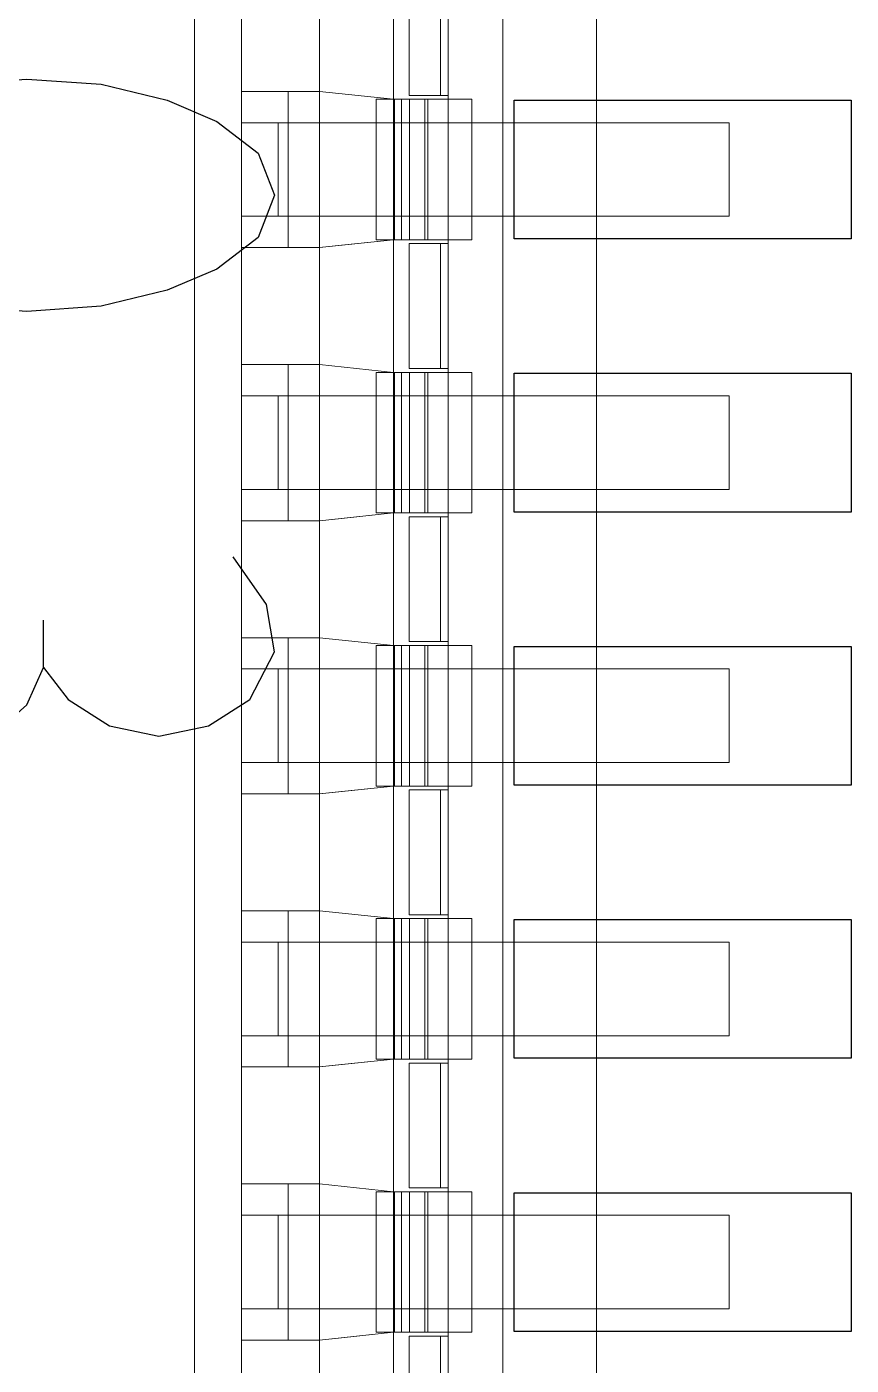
# Model space of a CAD drawing. Header units: millimetres. Extents: x 17 to 508, y 150 to 618.
# Drawn here: x 158.921 to 161.033, y 313.542 to 316.972 of the extents above; entities that cross this region are included whole.
import ezdxf

# ---------------------------------------------------------------- set-up
doc = ezdxf.new("R2010")
doc.units = ezdxf.units.MM
doc.linetypes.add('HIDDEN', pattern=[1.905, 1.27, -0.635])
doc.layers.add('c_layer1', color=7, linetype='Continuous')
doc.layers.add('SPT', color=6, linetype='Continuous', lineweight=25)

msp = doc.modelspace()

# ---------------------------------------------------------------- linework, layer by layer
at = {"color": 7, "linetype": 'Continuous', "lineweight": 18}
for p, q in [((160.1406, 324.5565), (160.1406, 310.7565)), ((160.3806, 310.7565), (160.3806, 324.5565)), ((159.3506, 310.1565), (159.3506, 319.0565)), ((159.4706, 317.1065), (159.4706, 316.8065)), ((159.6706, 317.1065), (159.6706, 316.8065)), ((159.8606, 316.7865), (159.8606, 317.1265)), ((160.0006, 317.1265), (160.0006, 316.7865)), ((159.4706, 316.8065), (159.6706, 316.8065)), ((159.4706, 316.4065), (159.4706, 316.8065)), ((159.5906, 316.8065), (159.4706, 316.8065)), ((159.4706, 316.8065), (159.4706, 316.7265)), ((159.4706, 316.8065), (159.4706, 316.7965)), ((159.6706, 316.8065), (159.5906, 316.8065)), ((159.6706, 316.8065), (159.6706, 316.4065)), ((159.6706, 316.8065), (159.8606, 316.7865)), ((159.8606, 316.7865), (159.8606, 316.4265)), ((159.8606, 316.7865), (159.9406, 316.7865)), ((160.0606, 316.7865), (159.8606, 316.7865)), ((159.8606, 316.7865), (159.901, 316.7865)), ((159.8631, 316.7865), (159.8606, 316.7865)), ((159.8806, 316.7865), (159.8631, 316.7865)), ((159.9406, 316.7865), (159.8806, 316.7865)), ((159.9406, 316.7865), (159.9479, 316.7865)), ((159.9479, 316.7865), (160.0006, 316.7865)), ((160.0006, 316.7865), (160.0606, 316.7865)), ((160.0606, 316.7865), (160.0606, 316.4265)), ((160.7206, 316.7265), (160.3806, 316.7265)), ((160.7206, 316.4865), (160.7206, 316.7265)), ((159.4706, 316.4865), (159.4706, 316.4065)), ((160.3806, 316.4865), (160.7206, 316.4865)), ((159.8606, 316.4265), (159.6706, 316.4065)), ((159.7273, 316.4125), (159.8606, 316.4265)), ((160.0606, 316.4265), (159.8606, 316.4265)), ((159.8606, 316.0865), (159.8606, 316.4265)), ((160.0006, 316.4265), (160.0006, 316.0865)), ((159.6706, 316.4065), (159.4706, 316.4065)), ((159.4706, 316.4065), (159.4706, 316.1065)), ((159.6706, 316.4065), (159.6706, 316.1065)), ((159.4706, 316.1065), (159.4706, 316.0965)), ((159.5906, 316.1065), (159.4706, 316.1065)), ((159.4706, 316.1065), (159.6706, 316.1065)), ((159.4706, 315.7065), (159.4706, 316.1065)), ((159.4706, 316.1065), (159.4706, 316.0265)), ((159.5938, 316.1065), (159.5906, 316.1065)), ((159.6706, 316.1065), (159.6387, 316.1065)), ((159.8606, 316.0865), (159.6706, 316.1065)), ((159.6706, 316.1065), (159.6706, 315.7065)), ((159.8606, 316.0865), (159.8606, 315.7265)), ((159.8606, 316.0865), (159.9406, 316.0865)), ((160.0606, 316.0865), (159.8606, 316.0865)), ((159.8606, 316.0865), (159.901, 316.0865)), ((159.8631, 316.0865), (159.8606, 316.0865)), ((159.8806, 316.0865), (159.8631, 316.0865)), ((159.9406, 316.0865), (159.8806, 316.0865)), ((159.9406, 316.0865), (159.9479, 316.0865)), ((159.9479, 316.0865), (160.0006, 316.0865)), ((160.0006, 316.0865), (160.0606, 316.0865)), ((160.0606, 316.0865), (160.0606, 315.7265)), ((160.7206, 316.0265), (160.3806, 316.0265)), ((160.7206, 315.7865), (160.7206, 316.0265)), ((159.4706, 315.7865), (159.4706, 315.7065)), ((160.3806, 315.7865), (160.7206, 315.7865)), ((159.4706, 315.7065), (159.4706, 315.4065)), ((159.6706, 315.7065), (159.4706, 315.7065)), ((159.6706, 315.7065), (159.8606, 315.7265)), ((159.6706, 315.7065), (159.6706, 315.4065)), ((159.7272, 315.7125), (159.8606, 315.7265)), ((159.8606, 315.3865), (159.8606, 315.7265)), ((160.0606, 315.7265), (159.8606, 315.7265)), ((159.8806, 315.7265), (159.8806, 315.7265)), ((160.0006, 315.7265), (160.0006, 315.7265)), ((160.0006, 315.7265), (160.0006, 315.3865)), ((159.5906, 315.4065), (159.4706, 315.4065)), ((159.4706, 315.4065), (159.6706, 315.4065)), ((159.4706, 315.0065), (159.4706, 315.4065)), ((159.4706, 315.4065), (159.4706, 315.3265)), ((159.6706, 315.4065), (159.5906, 315.4065)), ((159.8606, 315.3865), (159.6706, 315.4065)), ((159.6706, 315.4065), (159.6706, 315.0065)), ((159.8606, 315.3865), (159.8606, 315.0265)), ((159.8606, 315.3865), (159.9406, 315.3865)), ((160.0606, 315.3865), (159.8606, 315.3865)), ((159.8606, 315.3865), (159.901, 315.3865)), ((159.8631, 315.3865), (159.8606, 315.3865)), ((159.8806, 315.3865), (159.8631, 315.3865)), ((159.9406, 315.3865), (159.8806, 315.3865)), ((159.9406, 315.3865), (159.9479, 315.3865)), ((159.9479, 315.3865), (160.0006, 315.3865)), ((160.0006, 315.3865), (160.0606, 315.3865)), ((160.0606, 315.3865), (160.0606, 315.0265)), ((160.7206, 315.3265), (160.3806, 315.3265)), ((160.7206, 315.0865), (160.7206, 315.3265)), ((159.4706, 315.0865), (159.4706, 315.0065)), ((160.3806, 315.0865), (160.7206, 315.0865)), ((159.6706, 315.0065), (159.8606, 315.0265)), ((159.7274, 315.0125), (159.8606, 315.0265)), ((159.8606, 314.6865), (159.8606, 315.0265)), ((160.0606, 315.0265), (159.8606, 315.0265)), ((160.0006, 315.0265), (160.0006, 314.6865)), ((159.4706, 315.0065), (159.4706, 314.7065)), ((159.6706, 315.0065), (159.4706, 315.0065)), ((159.6706, 315.0065), (159.6706, 314.7065)), ((159.5906, 314.7065), (159.4706, 314.7065)), ((159.4706, 314.7065), (159.6706, 314.7065)), ((159.4706, 314.3065), (159.4706, 314.7065)), ((159.4706, 314.7065), (159.4706, 314.6265)), ((159.4706, 314.7065), (159.4706, 314.6965)), ((159.6706, 314.7065), (159.5906, 314.7065)), ((159.6706, 314.7065), (159.6706, 314.3065)), ((159.6706, 314.7065), (159.8606, 314.6865)), ((159.8606, 314.6865), (159.8606, 314.3265)), ((160.0606, 314.6865), (159.8606, 314.6865)), ((159.8606, 314.6865), (159.9406, 314.6865)), ((159.8606, 314.6865), (159.901, 314.6865)), ((159.8631, 314.6865), (159.8606, 314.6865)), ((159.8806, 314.6865), (159.8631, 314.6865)), ((159.9406, 314.6865), (159.8806, 314.6865)), ((159.9406, 314.6865), (159.9479, 314.6865)), ((159.9479, 314.6865), (160.0006, 314.6865)), ((160.0006, 314.6865), (160.0606, 314.6865)), ((160.0606, 314.6865), (160.0606, 314.3265)), ((160.7206, 314.6265), (160.3806, 314.6265)), ((160.7206, 314.3865), (160.7206, 314.6265)), ((159.4706, 314.3865), (159.4706, 314.3065)), ((160.3806, 314.3865), (160.7206, 314.3865)), ((159.8606, 314.3265), (159.6706, 314.3065)), ((159.7274, 314.3125), (159.8606, 314.3265)), ((160.0606, 314.3265), (159.8606, 314.3265)), ((159.8606, 313.9865), (159.8606, 314.3265)), ((160.0006, 314.3265), (160.0006, 313.9865)), ((159.6706, 314.3065), (159.4706, 314.3065)), ((159.4706, 314.3065), (159.4706, 314.0065)), ((159.6706, 314.3065), (159.6706, 314.0065)), ((159.5906, 314.0065), (159.4706, 314.0065)), ((159.4706, 314.0065), (159.6706, 314.0065)), ((159.4706, 313.6065), (159.4706, 314.0065)), ((159.4706, 314.0065), (159.4706, 313.9265)), ((159.4706, 314.0065), (159.4706, 313.9965)), ((159.6706, 314.0065), (159.5906, 314.0065)), ((159.6706, 314.0065), (159.6706, 313.6065)), ((159.6706, 314.0065), (159.8606, 313.9865)), ((159.8606, 313.9865), (159.8606, 313.6265)), ((159.8606, 313.9865), (159.9406, 313.9865)), ((160.0606, 313.9865), (159.8606, 313.9865)), ((159.8606, 313.9865), (159.901, 313.9865)), ((159.8631, 313.9865), (159.8606, 313.9865)), ((159.8806, 313.9865), (159.8631, 313.9865)), ((159.9406, 313.9865), (159.8806, 313.9865)), ((159.9406, 313.9865), (159.9479, 313.9865)), ((159.9479, 313.9865), (160.0006, 313.9865)), ((160.0006, 313.9865), (160.0606, 313.9865)), ((160.0606, 313.9865), (160.0606, 313.6265)), ((160.7206, 313.9265), (160.3806, 313.9265)), ((160.7206, 313.6865), (160.7206, 313.9265)), ((159.4706, 313.6865), (159.4706, 313.6065)), ((160.3806, 313.6865), (160.7206, 313.6865)), ((159.6706, 313.6065), (159.4706, 313.6065)), ((159.4706, 313.6065), (159.4706, 313.3065)), ((159.8606, 313.6265), (159.6706, 313.6065)), ((159.6706, 313.6065), (159.6706, 313.3065)), ((159.7273, 313.6125), (159.8606, 313.6265)), ((160.0606, 313.6265), (159.8606, 313.6265)), ((159.8606, 313.2865), (159.8606, 313.6265)), ((160.0006, 313.6265), (160.0006, 313.2865))]:
    msp.add_line(p, q, dxfattribs=at)
at = {"color": 7, "linetype": 'HIDDEN', "lineweight": 18}
for p, q in [((159.9006, 317.1165), (159.9006, 316.7965)), ((159.9806, 316.7965), (159.9806, 317.1165)), ((159.5906, 316.8065), (159.5906, 316.4065)), ((159.5906, 316.7265), (159.5906, 316.8065)), ((159.6706, 316.8065), (159.6706, 316.4065)), ((159.6706, 316.8065), (159.6706, 316.4065)), ((159.8606, 316.7865), (159.6706, 316.8065)), ((159.9006, 316.7965), (160.0006, 316.7965)), ((159.9006, 316.7965), (159.9806, 316.7965)), ((159.8156, 316.7865), (159.8606, 316.7865)), ((159.8156, 316.7865), (159.8156, 316.4265)), ((159.8606, 316.7865), (159.8606, 316.4265)), ((159.8631, 316.4265), (159.8631, 316.7865)), ((159.8806, 316.4265), (159.8806, 316.7865)), ((159.901, 316.7865), (159.9406, 316.7865)), ((159.901, 316.4265), (159.901, 316.7865)), ((159.9406, 316.7865), (159.9406, 316.4265)), ((159.9479, 316.7865), (159.9479, 316.4265)), ((160.0006, 316.4265), (160.0006, 316.7865)), ((160.0006, 316.7865), (160.0006, 316.4265)), ((160.0606, 316.4265), (160.0606, 316.7865)), ((159.5906, 316.7265), (159.4706, 316.7265)), ((159.5653, 316.7265), (159.5653, 316.4865)), ((159.6706, 316.7265), (159.5906, 316.7265)), ((160.3806, 316.7265), (159.6706, 316.7265)), ((159.6706, 316.7265), (159.6706, 316.4865)), ((160.7206, 316.4865), (160.7206, 316.7265)), ((159.4706, 316.4865), (159.5906, 316.4865)), ((159.5906, 316.4065), (159.5906, 316.4865)), ((159.5906, 316.4865), (159.6706, 316.4865)), ((159.6706, 316.4865), (160.3806, 316.4865)), ((160.7206, 316.4865), (160.3806, 316.4865)), ((159.8156, 316.4265), (159.8631, 316.4265)), ((159.901, 316.4265), (159.8156, 316.4265)), ((159.8606, 316.4265), (159.8156, 316.4265)), ((159.9406, 316.4265), (159.8606, 316.4265)), ((159.8631, 316.4265), (159.8806, 316.4265)), ((159.8806, 316.4265), (159.9406, 316.4265)), ((159.9006, 316.4165), (160.0006, 316.4165)), ((159.9006, 316.4165), (159.9006, 316.0965)), ((159.9479, 316.4265), (159.901, 316.4265)), ((160.0006, 316.4265), (159.9479, 316.4265)), ((159.9806, 316.0965), (159.9806, 316.4165)), ((160.0606, 316.4265), (160.0006, 316.4265)), ((159.4706, 316.4065), (159.5906, 316.4065)), ((159.5906, 316.4065), (159.6706, 316.4065)), ((159.6706, 316.4065), (159.7273, 316.4125)), ((159.5906, 316.1065), (159.5906, 315.7065)), ((159.5906, 316.0265), (159.5906, 316.1065)), ((159.6706, 316.1065), (159.6706, 315.7065)), ((159.8606, 316.0865), (159.6706, 316.1065)), ((159.6706, 316.1065), (159.6706, 315.7065)), ((159.8606, 316.0865), (159.8156, 316.0865)), ((159.8156, 316.0865), (159.8156, 315.7265)), ((159.8606, 315.7265), (159.8606, 316.0865)), ((159.8631, 316.0865), (159.8631, 315.7265)), ((159.8806, 316.0865), (159.8806, 315.7265)), ((159.8806, 315.7265), (159.8806, 316.0865)), ((160.0006, 316.0965), (159.9006, 316.0965)), ((159.901, 316.0865), (159.901, 315.7265)), ((159.901, 316.0865), (159.9406, 316.0865)), ((159.9406, 316.0865), (159.9406, 315.7265)), ((159.9406, 316.0865), (159.9406, 315.7265)), ((159.9479, 316.0865), (159.9479, 315.7265)), ((160.0006, 316.0865), (160.0006, 315.7265)), ((160.0006, 315.7265), (160.0006, 316.0865)), ((160.0606, 315.7265), (160.0606, 316.0865)), ((159.5906, 316.0265), (159.4706, 316.0265)), ((159.5653, 316.0265), (159.5653, 315.7865)), ((159.6706, 316.0265), (159.5906, 316.0265)), ((159.6706, 316.0265), (159.6706, 315.7865)), ((160.3806, 316.0265), (159.6706, 316.0265)), ((160.7206, 315.7865), (160.7206, 316.0265)), ((159.4706, 315.7865), (159.5906, 315.7865)), ((159.5906, 315.7065), (159.5906, 315.7865)), ((159.5906, 315.7865), (159.6706, 315.7865)), ((159.6706, 315.7865), (160.3806, 315.7865)), ((160.7206, 315.7865), (160.3806, 315.7865)), ((159.4706, 315.7065), (159.5906, 315.7065)), ((159.5906, 315.7065), (159.6706, 315.7065)), ((159.6706, 315.7065), (159.7272, 315.7125)), ((159.8606, 315.7265), (159.8156, 315.7265)), ((159.8156, 315.7265), (159.8631, 315.7265)), ((159.901, 315.7265), (159.8156, 315.7265)), ((159.9406, 315.7265), (159.8606, 315.7265)), ((159.8631, 315.7265), (159.8806, 315.7265)), ((159.8806, 315.7265), (159.9406, 315.7265)), ((159.9006, 315.7165), (160.0006, 315.7165)), ((159.9006, 315.7165), (159.9006, 315.3965)), ((159.9479, 315.7265), (159.901, 315.7265)), ((160.0006, 315.7265), (159.9479, 315.7265)), ((159.9806, 315.3965), (159.9806, 315.7165)), ((160.0606, 315.7265), (160.0006, 315.7265)), ((159.4706, 315.4065), (159.4706, 315.3965)), ((159.5906, 315.4065), (159.5906, 315.0065)), ((159.5906, 315.3265), (159.5906, 315.4065)), ((159.6706, 315.4065), (159.6706, 315.0065)), ((159.8606, 315.3865), (159.6706, 315.4065)), ((159.6706, 315.4065), (159.6706, 315.0065)), ((159.8606, 315.3865), (159.8156, 315.3865)), ((159.8156, 315.3865), (159.8156, 315.0265)), ((159.8606, 315.0265), (159.8606, 315.3865)), ((159.8631, 315.3865), (159.8631, 315.0265)), ((159.8806, 315.3865), (159.8806, 315.0265)), ((159.9006, 315.3965), (160.0006, 315.3965)), ((159.9006, 315.3965), (159.9806, 315.3965)), ((159.901, 315.3865), (159.901, 315.0265)), ((159.901, 315.3865), (159.9406, 315.3865)), ((159.9406, 315.3865), (159.9406, 315.0265)), ((159.9479, 315.3865), (159.9479, 315.0265)), ((160.0006, 315.3865), (160.0006, 315.0265)), ((160.0006, 315.0265), (160.0006, 315.3865)), ((160.0606, 315.0265), (160.0606, 315.3865)), ((159.5906, 315.3265), (159.4706, 315.3265)), ((159.5653, 315.3265), (159.5653, 315.0865)), ((159.6706, 315.3265), (159.5906, 315.3265)), ((159.6706, 315.3265), (159.6706, 315.0865)), ((160.3806, 315.3265), (159.6706, 315.3265)), ((160.7206, 315.0865), (160.7206, 315.3265)), ((159.4706, 315.0865), (159.5906, 315.0865)), ((159.5906, 315.0065), (159.5906, 315.0865)), ((159.5906, 315.0865), (159.6706, 315.0865)), ((159.6706, 315.0865), (160.3806, 315.0865)), ((160.7206, 315.0865), (160.3806, 315.0865)), ((159.6706, 315.0065), (159.7274, 315.0125)), ((159.8606, 315.0265), (159.8156, 315.0265)), ((159.8156, 315.0265), (159.8631, 315.0265)), ((159.901, 315.0265), (159.8156, 315.0265)), ((159.9406, 315.0265), (159.8606, 315.0265)), ((159.8631, 315.0265), (159.8806, 315.0265)), ((159.8806, 315.0265), (159.9406, 315.0265)), ((159.9006, 315.0165), (160.0006, 315.0165)), ((159.9006, 315.0165), (159.9006, 314.6965)), ((159.9479, 315.0265), (159.901, 315.0265)), ((160.0006, 315.0265), (159.9479, 315.0265)), ((159.9806, 314.6965), (159.9806, 315.0165)), ((160.0606, 315.0265), (160.0006, 315.0265)), ((159.4706, 315.0065), (159.5906, 315.0065)), ((159.5906, 315.0065), (159.6706, 315.0065)), ((159.5906, 314.7065), (159.5906, 314.3065)), ((159.5906, 314.6265), (159.5906, 314.7065)), ((159.6706, 314.7065), (159.6706, 314.3065)), ((159.6706, 314.7065), (159.6706, 314.3065)), ((159.8606, 314.6865), (159.6706, 314.7065)), ((159.8156, 314.6865), (159.8606, 314.6865)), ((159.8156, 314.6865), (159.8156, 314.3265)), ((159.8606, 314.6865), (159.8606, 314.3265)), ((159.8631, 314.3265), (159.8631, 314.6865)), ((159.8806, 314.3265), (159.8806, 314.6865)), ((160.0006, 314.6965), (159.9006, 314.6965)), ((159.901, 314.6865), (159.9406, 314.6865)), ((159.901, 314.3265), (159.901, 314.6865)), ((159.9406, 314.6865), (159.9406, 314.3265)), ((159.9479, 314.6865), (159.9479, 314.3265)), ((160.0006, 314.3265), (160.0006, 314.6865)), ((160.0006, 314.6865), (160.0006, 314.3265)), ((160.0606, 314.3265), (160.0606, 314.6865)), ((159.5906, 314.6265), (159.4706, 314.6265)), ((159.5653, 314.6265), (159.5653, 314.3865)), ((159.6706, 314.6265), (159.5906, 314.6265)), ((160.3806, 314.6265), (159.6706, 314.6265)), ((159.6706, 314.6265), (159.6706, 314.3865)), ((160.7206, 314.3865), (160.7206, 314.6265)), ((159.4706, 314.3865), (159.5906, 314.3865)), ((159.5906, 314.3065), (159.5906, 314.3865)), ((159.5906, 314.3865), (159.6706, 314.3865)), ((159.6706, 314.3865), (160.3806, 314.3865)), ((160.7206, 314.3865), (160.3806, 314.3865)), ((159.8156, 314.3265), (159.8631, 314.3265)), ((159.901, 314.3265), (159.8156, 314.3265)), ((159.8606, 314.3265), (159.8156, 314.3265)), ((159.9406, 314.3265), (159.8606, 314.3265)), ((159.8631, 314.3265), (159.8806, 314.3265)), ((159.8806, 314.3265), (159.9406, 314.3265)), ((159.9479, 314.3265), (159.901, 314.3265)), ((160.0006, 314.3265), (159.9479, 314.3265)), ((160.0606, 314.3265), (160.0006, 314.3265)), ((159.4706, 314.3065), (159.5906, 314.3065)), ((159.5906, 314.3065), (159.6706, 314.3065)), ((159.6706, 314.3065), (159.7274, 314.3125)), ((159.9006, 314.3165), (160.0006, 314.3165)), ((159.9006, 314.3165), (159.9006, 313.9965)), ((159.9806, 313.9965), (159.9806, 314.3165)), ((159.5906, 314.0065), (159.5906, 313.6065)), ((159.5906, 313.9265), (159.5906, 314.0065)), ((159.6706, 314.0065), (159.6706, 313.6065)), ((159.6706, 314.0065), (159.6706, 313.6065)), ((159.8606, 313.9865), (159.6706, 314.0065)), ((159.8156, 313.9865), (159.8606, 313.9865)), ((159.8156, 313.9865), (159.8156, 313.6265)), ((159.8606, 313.9865), (159.8606, 313.6265)), ((159.8631, 313.6265), (159.8631, 313.9865)), ((159.8806, 313.6265), (159.8806, 313.9865)), ((159.9006, 313.9965), (160.0006, 313.9965)), ((159.9006, 313.9965), (159.9806, 313.9965)), ((159.901, 313.9865), (159.9406, 313.9865)), ((159.901, 313.6265), (159.901, 313.9865)), ((159.9406, 313.9865), (159.9406, 313.6265)), ((159.9479, 313.9865), (159.9479, 313.6265)), ((160.0006, 313.6265), (160.0006, 313.9865)), ((160.0006, 313.9865), (160.0006, 313.6265)), ((160.0606, 313.6265), (160.0606, 313.9865)), ((159.5906, 313.9265), (159.4706, 313.9265)), ((159.5653, 313.9265), (159.5653, 313.6865)), ((159.6706, 313.9265), (159.5906, 313.9265)), ((160.3806, 313.9265), (159.6706, 313.9265)), ((159.6706, 313.9265), (159.6706, 313.6865)), ((160.7206, 313.6865), (160.7206, 313.9265)), ((159.4706, 313.6865), (159.5906, 313.6865)), ((159.5906, 313.6065), (159.5906, 313.6865)), ((159.5906, 313.6865), (159.6706, 313.6865)), ((159.6706, 313.6865), (160.3806, 313.6865)), ((160.7206, 313.6865), (160.3806, 313.6865)), ((159.4706, 313.6065), (159.5906, 313.6065)), ((159.5906, 313.6065), (159.6706, 313.6065)), ((159.6706, 313.6065), (159.7273, 313.6125)), ((159.8156, 313.6265), (159.8631, 313.6265)), ((159.901, 313.6265), (159.8156, 313.6265)), ((159.8606, 313.6265), (159.8156, 313.6265)), ((159.9406, 313.6265), (159.8606, 313.6265)), ((159.8631, 313.6265), (159.8806, 313.6265)), ((159.8806, 313.6265), (159.9406, 313.6265)), ((159.9006, 313.6165), (160.0006, 313.6165)), ((159.9006, 313.6165), (159.9006, 313.2965)), ((159.9479, 313.6265), (159.901, 313.6265)), ((160.0006, 313.6265), (159.9479, 313.6265)), ((159.9806, 313.2965), (159.9806, 313.6165)), ((160.0606, 313.6265), (160.0006, 313.6265))]:
    msp.add_line(p, q, dxfattribs=at)
at = {"color": 7, "linetype": 'Continuous', "lineweight": 18}
for points in [[(159.4706, 316.8065), (159.4706, 316.8065), (159.4922, 316.8065), (159.5662, 316.8065), (159.6183, 316.8065), (159.6706, 316.8065)], [(159.6706, 316.4065), (159.6183, 316.4065), (159.5662, 316.4065), (159.4922, 316.4065), (159.4706, 316.4065), (159.4706, 316.4065)], [(159.4706, 316.1065), (159.4706, 316.1065), (159.4922, 316.1065), (159.5662, 316.1065), (159.6183, 316.1065), (159.6706, 316.1065)], [(159.6706, 315.7065), (159.6183, 315.7065), (159.5662, 315.7065), (159.4922, 315.7065), (159.4706, 315.7065), (159.4706, 315.7065)], [(159.4706, 315.4065), (159.4706, 315.4065), (159.4922, 315.4065), (159.5662, 315.4065), (159.6183, 315.4065), (159.6706, 315.4065)], [(159.6706, 315.0065), (159.6183, 315.0065), (159.5662, 315.0065), (159.4922, 315.0065), (159.4706, 315.0065), (159.4706, 315.0065)], [(159.4706, 314.7065), (159.4706, 314.7065), (159.4922, 314.7065), (159.5662, 314.7065), (159.6183, 314.7065), (159.6706, 314.7065)], [(159.6706, 314.3065), (159.6183, 314.3065), (159.5662, 314.3065), (159.4922, 314.3065), (159.4706, 314.3065), (159.4706, 314.3065)], [(159.4706, 314.0065), (159.4706, 314.0065), (159.4922, 314.0065), (159.5662, 314.0065), (159.6183, 314.0065), (159.6706, 314.0065)], [(159.6706, 313.6065), (159.6183, 313.6065), (159.5662, 313.6065), (159.4922, 313.6065), (159.4706, 313.6065), (159.4706, 313.6065)]]:
    msp.add_open_spline(points, degree=3, knots=[0, 0, 0, 0, 0.5, 0.5, 1, 1, 1, 1], dxfattribs=at)
at = {"color": 7, "linetype": 'HIDDEN', "lineweight": 18}
for points in [[(159.6706, 316.8065), (159.6288, 316.8065), (159.5906, 316.8065), (159.5906, 316.8065)], [(159.8606, 316.7865), (159.9175, 316.7865), (159.9731, 316.7865), (160.0006, 316.7865)], [(159.9406, 316.7865), (159.9406, 316.7865), (159.9025, 316.7865), (159.8606, 316.7865)], [(159.8631, 316.7865), (159.8742, 316.7865), (159.8806, 316.7865), (159.8806, 316.7865)], [(159.9479, 316.7865), (159.9633, 316.7865), (159.9941, 316.7865), (159.9984, 316.7865), (160.0006, 316.7865)], [(159.8806, 316.4265), (159.8806, 316.4265), (159.8742, 316.4265), (159.8631, 316.4265)], [(159.6706, 316.1065), (159.6288, 316.1065), (159.5906, 316.1065), (159.5906, 316.1065)], [(159.8606, 316.0865), (159.9175, 316.0865), (159.9731, 316.0865), (160.0006, 316.0865)], [(159.9406, 316.0865), (159.9406, 316.0865), (159.9025, 316.0865), (159.8606, 316.0865)], [(159.8631, 316.0865), (159.8742, 316.0865), (159.8806, 316.0865), (159.8806, 316.0865)], [(159.9479, 316.0865), (159.9633, 316.0865), (159.9941, 316.0865), (159.9984, 316.0865), (160.0006, 316.0865)], [(159.8806, 315.7265), (159.8806, 315.7265), (159.8742, 315.7265), (159.8631, 315.7265)], [(159.6706, 315.4065), (159.6288, 315.4065), (159.5906, 315.4065), (159.5906, 315.4065)], [(159.8606, 315.3865), (159.9175, 315.3865), (159.9731, 315.3865), (160.0006, 315.3865)], [(159.9406, 315.3865), (159.9406, 315.3865), (159.9025, 315.3865), (159.8606, 315.3865)], [(159.8631, 315.3865), (159.8742, 315.3865), (159.8806, 315.3865), (159.8806, 315.3865)], [(159.9479, 315.3865), (159.9633, 315.3865), (159.9941, 315.3865), (159.9984, 315.3865), (160.0006, 315.3865)], [(159.8806, 315.0265), (159.8806, 315.0265), (159.8742, 315.0265), (159.8631, 315.0265)], [(159.6706, 314.7065), (159.6288, 314.7065), (159.5906, 314.7065), (159.5906, 314.7065)], [(159.8606, 314.6865), (159.9175, 314.6865), (159.9731, 314.6865), (160.0006, 314.6865)], [(159.9406, 314.6865), (159.9406, 314.6865), (159.9025, 314.6865), (159.8606, 314.6865)], [(159.8631, 314.6865), (159.8742, 314.6865), (159.8806, 314.6865), (159.8806, 314.6865)], [(159.9479, 314.6865), (159.9633, 314.6865), (159.9941, 314.6865), (159.9984, 314.6865), (160.0006, 314.6865)], [(159.8806, 314.3265), (159.8806, 314.3265), (159.8742, 314.3265), (159.8631, 314.3265)], [(159.6706, 314.0065), (159.6288, 314.0065), (159.5906, 314.0065), (159.5906, 314.0065)], [(159.8606, 313.9865), (159.9175, 313.9865), (159.9731, 313.9865), (160.0006, 313.9865)], [(159.9406, 313.9865), (159.9406, 313.9865), (159.9025, 313.9865), (159.8606, 313.9865)], [(159.8631, 313.9865), (159.8742, 313.9865), (159.8806, 313.9865), (159.8806, 313.9865)], [(159.9479, 313.9865), (159.9633, 313.9865), (159.9941, 313.9865), (159.9984, 313.9865), (160.0006, 313.9865)], [(159.8806, 313.6265), (159.8806, 313.6265), (159.8742, 313.6265), (159.8631, 313.6265)]]:
    msp.add_open_spline(points, degree=3, dxfattribs=at)
at = {"color": 7, "linetype": 'Continuous', "lineweight": 18}
for points in [[(160.0006, 316.4265), (159.9731, 316.4265), (159.9175, 316.4265), (159.8606, 316.4265)], [(159.8606, 316.4265), (159.9025, 316.4265), (159.9406, 316.4265), (159.9406, 316.4265)], [(159.9479, 316.4265), (159.9812, 316.4265), (160.0006, 316.4265), (160.0006, 316.4265)], [(159.5906, 316.4065), (159.5906, 316.4065), (159.6288, 316.4065), (159.6706, 316.4065)], [(159.5906, 315.7065), (159.5906, 315.7065), (159.6288, 315.7065), (159.6706, 315.7065)], [(159.8606, 315.7265), (159.9025, 315.7265), (159.9406, 315.7265), (159.9406, 315.7265)], [(160.0006, 315.7265), (159.9731, 315.7265), (159.9175, 315.7265), (159.8606, 315.7265)], [(159.9479, 315.7265), (159.9812, 315.7265), (160.0006, 315.7265), (160.0006, 315.7265)], [(159.8606, 315.0265), (159.9025, 315.0265), (159.9406, 315.0265), (159.9406, 315.0265)], [(160.0006, 315.0265), (159.9731, 315.0265), (159.9175, 315.0265), (159.8606, 315.0265)], [(159.9479, 315.0265), (159.9812, 315.0265), (160.0006, 315.0265), (160.0006, 315.0265)], [(159.5906, 315.0065), (159.5906, 315.0065), (159.6288, 315.0065), (159.6706, 315.0065)], [(160.0006, 314.3265), (159.9731, 314.3265), (159.9175, 314.3265), (159.8606, 314.3265)], [(159.8606, 314.3265), (159.9025, 314.3265), (159.9406, 314.3265), (159.9406, 314.3265)], [(159.9479, 314.3265), (159.9812, 314.3265), (160.0006, 314.3265), (160.0006, 314.3265)], [(159.5906, 314.3065), (159.5906, 314.3065), (159.6288, 314.3065), (159.6706, 314.3065)], [(159.5906, 313.6065), (159.5906, 313.6065), (159.6288, 313.6065), (159.6706, 313.6065)], [(160.0006, 313.6265), (159.9731, 313.6265), (159.9175, 313.6265), (159.8606, 313.6265)], [(159.8606, 313.6265), (159.9025, 313.6265), (159.9406, 313.6265), (159.9406, 313.6265)], [(159.9479, 313.6265), (159.9812, 313.6265), (160.0006, 313.6265), (160.0006, 313.6265)]]:
    msp.add_open_spline(points, degree=3, dxfattribs=at)
at = {"layer": 'c_layer1', "color": 1}
for points in [[(158.9206, 316.8381), (159.1116, 316.8249), (159.2808, 316.7843), (159.4078, 316.7299), (159.5135, 316.6487), (159.5556, 316.5405), (159.5135, 316.4322), (159.4078, 316.351), (159.2808, 316.2971), (159.1116, 316.2565), (158.9206, 316.2428), (158.7306, 316.2565), (158.561, 316.2971), (158.434, 316.351), (158.3283, 316.4322), (158.2856, 316.5405), (158.3283, 316.6487), (158.434, 316.7299), (158.561, 316.7843), (158.7306, 316.8249)], [(160.1693, 316.7843), (161.0329, 316.7843), (161.0329, 316.4287), (160.1693, 316.4287)], [(160.1693, 316.0843), (161.0329, 316.0843), (161.0329, 315.7287), (160.1693, 315.7287)], [(160.1693, 315.3842), (161.0329, 315.3842), (161.0329, 315.0286), (160.1693, 315.0286)], [(160.1693, 314.6842), (161.0329, 314.6842), (161.0329, 314.3286), (160.1693, 314.3286)], [(160.1693, 313.9842), (161.0329, 313.9842), (161.0329, 313.6286), (160.1693, 313.6286)]]:
    msp.add_lwpolyline(points, close=True, dxfattribs=at)
for points in [[(158.5396, 315.7221), (158.3918, 315.6413), (158.307, 315.5326), (158.2856, 315.4112), (158.307, 315.3025), (158.4126, 315.1942), (158.5396, 315.1267), (158.6666, 315.1135), (158.815, 315.1404), (158.9206, 315.2349), (158.9633, 315.3299), (158.9633, 315.4518)], [(158.9633, 315.3299), (159.0268, 315.2486), (159.1325, 315.181), (159.2595, 315.1541), (159.3865, 315.181), (159.4921, 315.2486), (159.5556, 315.3705), (159.5348, 315.4919), (159.45, 315.6139)]]:
    msp.add_lwpolyline(points, dxfattribs=at)
at = {"layer": 'SPT', "color": 1, "linetype": 'Continuous'}
for points in [[(160.1693, 316.7843), (161.0329, 316.7843), (161.0329, 316.4287), (160.1693, 316.4287)], [(160.1693, 316.0843), (161.0329, 316.0843), (161.0329, 315.7287), (160.1693, 315.7287)], [(160.1693, 315.3842), (161.0329, 315.3842), (161.0329, 315.0286), (160.1693, 315.0286)], [(160.1693, 314.6842), (161.0329, 314.6842), (161.0329, 314.3286), (160.1693, 314.3286)], [(160.1693, 313.9842), (161.0329, 313.9842), (161.0329, 313.6286), (160.1693, 313.6286)]]:
    msp.add_lwpolyline(points, close=True, dxfattribs=at)

doc.saveas('drawing.dxf')
